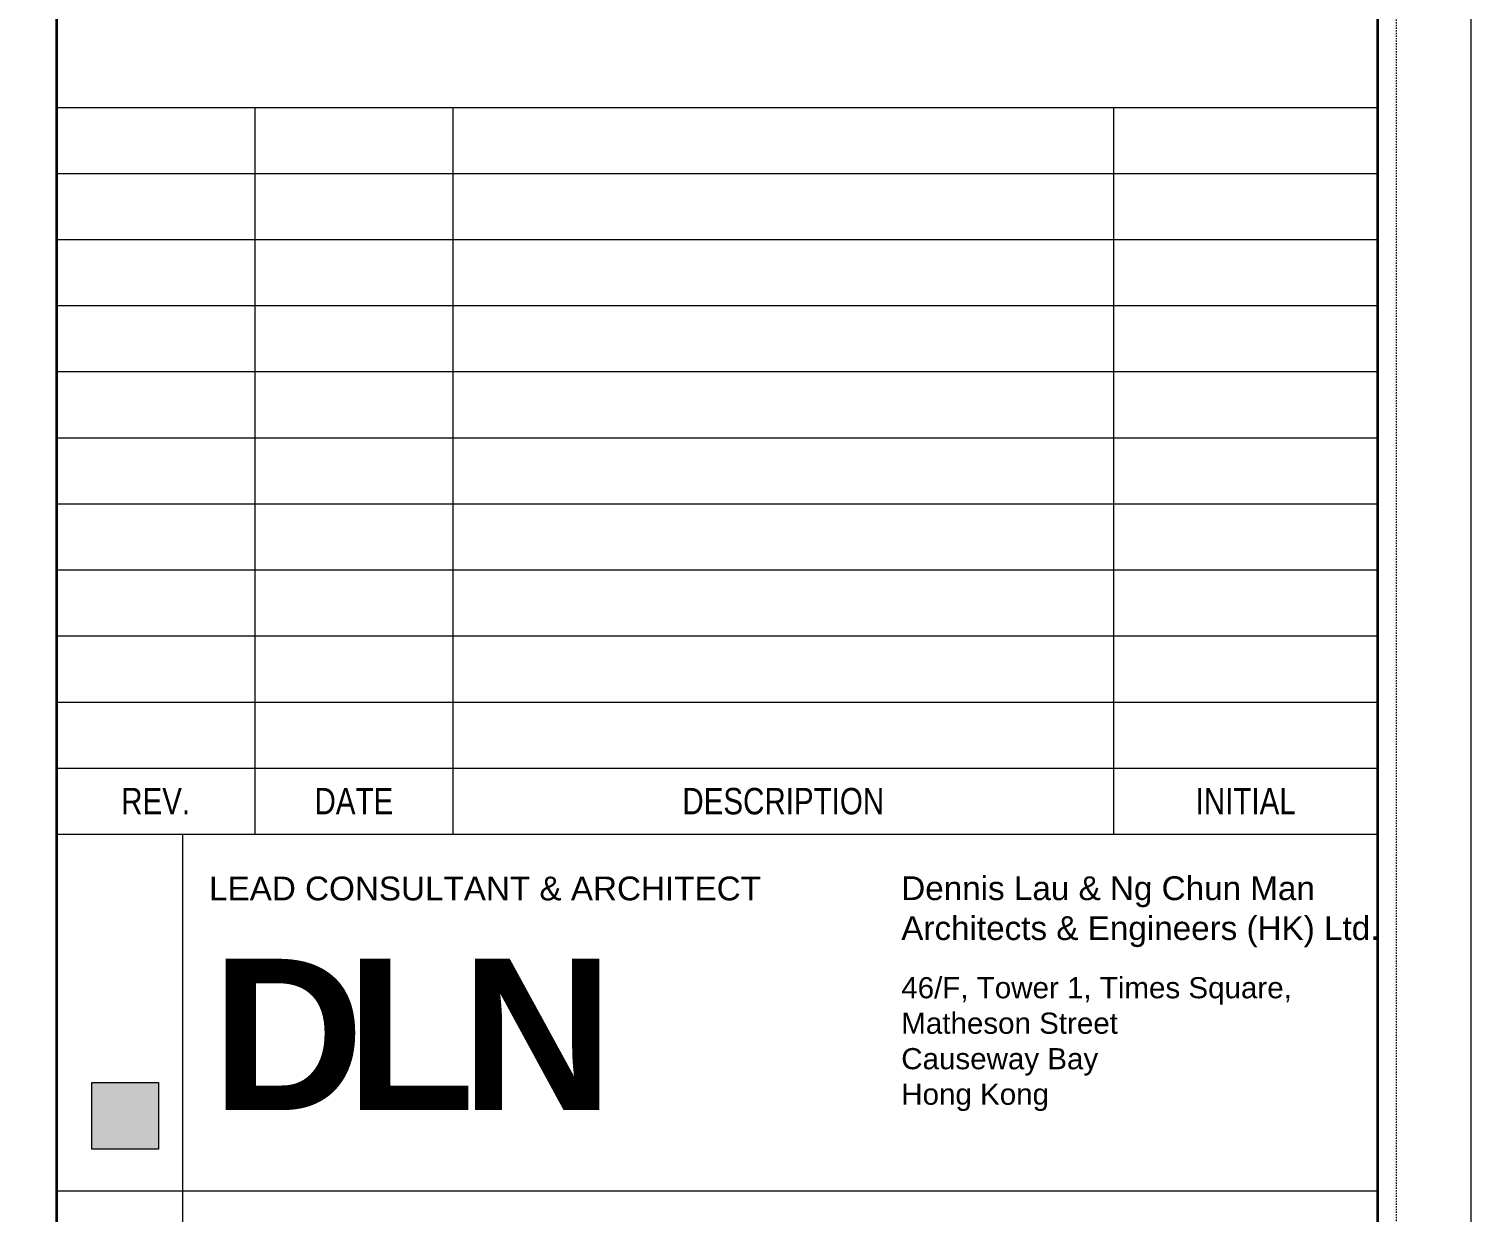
# Model space of a CAD drawing. Extents: x 0 to 840, y 0 to 594.
# Drawn here: x 730.6 to 839.8, y 276.5 to 366 of the extents above; entities that cross this region are included whole.
import ezdxf
from ezdxf.enums import TextEntityAlignment as Align

# ---------------------------------------------------------------- set-up
doc = ezdxf.new("R2010")
doc.units = 0
doc.linetypes.add('5', pattern=[0.045, 0.02, -0.025])
doc.layers.get('0').update_dxf_attribs({"lineweight": 0})
doc.layers.get('DefPoints').update_dxf_attribs({"lineweight": 0})
doc.layers.add('00_Example', color=7, linetype='Continuous')
for name, color, linetype, lineweight in [('A-ANNO-TEXT', 2, 'Continuous', 30), ('DLN', 7, 'Continuous', 0), ('DW-TITLE', 7, 'Continuous', 0)]:
    doc.layers.add(name, color=color, linetype=linetype, lineweight=lineweight)
doc.styles.get("Standard").update_dxf_attribs({"font": 'arial.ttf', "width": 0.8})
doc.styles.add('Style-Arial', font='arial.ttf', dxfattribs={"width": 0.8})

msp = doc.modelspace()

# ---------------------------------------------------------------- hatches: boundary and pattern name
at = {"layer": 'DLN'}
h = msp.add_hatch(color=256, dxfattribs=at)
h.dxf.hatch_style = 1
h.paths.add_polyline_path([(740.45, 286.27), (735.39, 286.27), (735.39, 281.21), (740.45, 281.21)])

# ---------------------------------------------------------------- linework, layer by layer
msp.add_line((735.39, 281.21), (735.39, 286.27))
at = {"layer": 'DefPoints', "lineweight": 0}
msp.add_polyline3d([(0, 0, 0), (839.79, 0, 0), (839.79, 594, 0), (0, 594, 0), (0, 0, 0)], dxfattribs=at)
at = {"layer": 'DefPoints', "linetype": '5', "lineweight": 0}
msp.add_polyline3d([(2.83, 1.41, 0), (834.14, 1.41, 0), (834.14, 592.59, 0), (2.83, 592.59, 0), (2.83, 1.41, 0)], dxfattribs=at)
at = {"layer": 'DLN'}
msp.add_lwpolyline([(735.39, 286.27), (740.45, 286.27), (740.45, 281.21), (735.39, 281.21)], close=True, dxfattribs=at)
at = {"layer": 'DW-TITLE', "lineweight": 35}
msp.add_line((732.73, 586.94), (732.73, 7.06), dxfattribs=at)
at = {"layer": 'DW-TITLE'}
for p, q in [((732.73, 360.06), (832.73, 360.06)), ((747.73, 360.06), (747.73, 305.06)), ((762.73, 360.06), (762.73, 305.06)), ((812.73, 360.06), (812.73, 305.06)), ((732.73, 355.06), (832.73, 355.06)), ((732.73, 355.06), (832.73, 355.06)), ((732.73, 350.06), (832.73, 350.06)), ((732.73, 345.06), (832.73, 345.06)), ((732.73, 340.06), (832.73, 340.06)), ((732.73, 335.06), (832.73, 335.06)), ((732.73, 330.06), (832.73, 330.06)), ((732.73, 325.06), (832.73, 325.06)), ((732.73, 320.06), (832.73, 320.06)), ((732.73, 315.06), (832.73, 315.06)), ((732.73, 310.06), (832.73, 310.06)), ((732.73, 305.06), (832.73, 305.06)), ((742.27, 305.06), (742.27, 184.06)), ((735.39, 286.27), (740.45, 286.27)), ((740.45, 286.27), (740.45, 281.21)), ((740.45, 281.21), (735.39, 281.21)), ((732.73, 278.06), (832.73, 278.06))]:
    msp.add_line(p, q, dxfattribs=at)
at = {"layer": 'DW-TITLE', "lineweight": 35}
msp.add_polyline3d([(7.06, 7.06, 0), (832.73, 7.06, 0), (832.73, 586.94, 0), (7.06, 586.94, 0), (7.06, 7.06, 0)], dxfattribs=at)

# ---------------------------------------------------------------- texts
at = {"layer": '00_Example', "width": 98, "attachment_point": 1, "line_spacing_factor": 1.00667, "style": 'Style-Arial'}
for s, insert, char_height in [('{\\fSwis721 BT|b0|i0|c0|p34;\\W1;LEAD CONSULTANT & ARCHITECT}', (744.27, 301.85), 1.8), ('{\\fSwis721 BT|b0|i0|c0|p34;\\W1;Dennis Lau & Ng Chun Man\\PArchitects & Engineers (HK) Ltd.}', (796.66, 301.87), 1.8), ('{\\fSwis721 BT|b0|i0|c0|p34;\\W1;46/F, Tower 1, Times Square,\\PMatheson Street\\PCauseway Bay\\PHong Kong}', (796.66, 294.24), 1.6)]:
    msp.add_mtext(s, dxfattribs=dict(at, insert=insert, char_height=char_height))
at = {"layer": 'A-ANNO-TEXT', "color": 7, "char_height": 11.4429, "attachment_point": 1, "line_spacing_factor": 0.997}
for s, insert, width in [('{\\fSwis721 Hv BT|b1|i0|c0|p34;\\W1;D}', (744.46, 295.63), 14.3748), ('{\\fSwis721 Hv BT|b1|i0|c0|p34;\\W1;L}', (754.63, 295.63), 11.7873), ('{\\fSwis721 Hv BT|b1|i0|c0|p34;\\W1;N}', (763.33, 295.63), 14.6623)]:
    msp.add_mtext(s, dxfattribs=dict(at, insert=insert, width=width))
at = {"layer": 'DW-TITLE', "style": 'Style-Arial', "width": 0.8}
for s, p in [('REV.', (740.23, 307.56)), ('DATE', (755.23, 307.56)), ('DESCRIPTION', (787.73, 307.56)), ('INITIAL', (822.73, 307.56))]:
    msp.add_text(s, height=2, dxfattribs=at).set_placement(p, align=Align.MIDDLE_CENTER)

doc.saveas('drawing.dxf')
